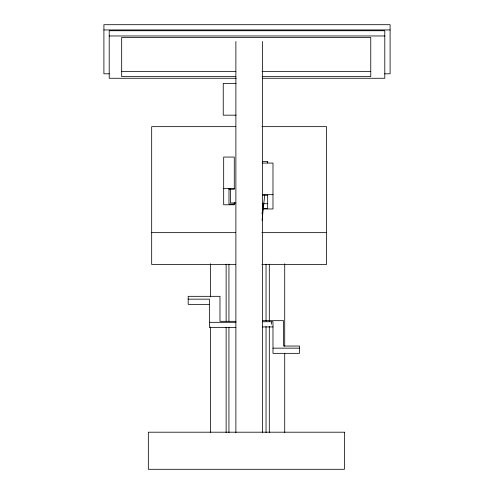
<?xml version="1.0" encoding="UTF-8"?>
<svg xmlns="http://www.w3.org/2000/svg" width="494" height="494" viewBox="0 0 494 494"><rect width="100%" height="100%" fill="white"/><g stroke="black" fill="none" stroke-linecap="round" stroke-linejoin="round"><path stroke-width="0.74" d="M262.061 220.349L264.71 195.068M262.061 213.828L263.29 203.12M103.907 29.943L390.093 29.943M109.205 35.969L384.795 35.969M121.672 71.364L235.805 71.364M262.024 71.364L370.759 71.364M109.31 73.81L103.907 73.81L103.907 24.7L390.093 24.7L390.093 73.81L384.69 73.81M235.805 76.607L121.672 76.607L121.672 37.439L370.759 37.439L370.759 76.607L262.024 76.607M236.225 78.268L109.205 78.268L109.205 30.727L384.795 30.727L384.795 78.268L262.394 78.268M236.107 83.375L223.239 83.375L223.239 115.17L236.107 115.17M235.657 126.655L151.677 126.655L151.677 264.451L235.657 264.451M261.851 126.655L326.571 126.655L326.571 264.451L261.851 264.451M262.382 161.402L267.68 161.402L267.68 163.014M262.382 163.057L272.984 163.057L272.984 208.974L262.382 208.974M223.677 188.622L234.28 188.622M228.981 189.27L234.28 189.27L234.28 157.061L223.677 157.061L223.677 204.769L234.28 204.769L234.28 202.46M262.382 194.667L272.984 194.667M262.382 195.241L267.68 195.241M235.885 202.985L230.587 202.985L230.587 188.912M262.382 203.732L267.68 203.732M234.28 204.121L228.981 204.121L228.981 188.727M262.382 208.406L267.68 208.406L267.68 195.124M151.677 232.649L235.657 232.649M261.851 232.649L326.571 232.649M188.189 299.154L209.388 299.154L209.388 327.528L235.885 327.528M209.388 304.36L188.189 304.36L188.189 296.326L219.984 296.326L219.984 321.322L235.885 321.322M262.382 320.68L283.581 320.68L283.581 346.041L299.481 346.041L299.481 353.346L272.984 353.346L272.984 321.736L262.376 321.736M209.388 322.323L235.885 322.323M262.382 326.929L272.984 326.929M272.984 348.153L299.481 348.153M284.717 263.765L284.717 346.251M284.717 353.185L284.717 432.59M271.453 322.051L271.453 324.323M269.298 264.154L269.298 321.081M269.298 326.466L269.298 432.633M266.038 264.148L266.038 321.081M266.038 326.466L266.038 432.627M262.382 41.465L262.382 432.676M235.885 41.465L235.885 432.676M228.938 264.148L228.938 321.081M228.938 327.232L228.938 432.627M226.135 264.154L226.135 321.081M226.135 327.238L226.135 432.633M210.524 263.765L210.524 296.913M210.524 326.979L210.524 432.59M344.417 432.201L148.33 432.201L148.33 469.3L344.417 469.3L344.417 432.201"/></g></svg>
